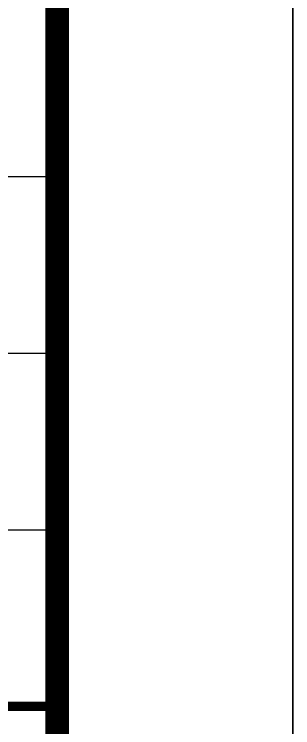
# Model space of a CAD drawing. Extents: x 498328 to 716449, y -893371 to -467753.
# Drawn here: x 609545 to 610727, y -883459 to -880431 of the extents above; entities that cross this region are included whole.
import ezdxf

# ---------------------------------------------------------------- set-up
doc = ezdxf.new("R2010")
doc.units = 0
doc.header["$LTSCALE"] = 1000
doc.layers.get('0').update_dxf_attribs({"linetype": 'CONTINUOUS'})
doc.layers.add('PUB_TITLE', color=4, linetype='CONTINUOUS')
doc.layers.add('通用-图框C-SHET', color=141, linetype='CONTINUOUS')
doc.layers.add('yichutu', color=7, linetype='CONTINUOUS', true_color=0xffffff, plot=False)

# ---------------------------------------------------------------- blocks, each defined once
blk = doc.blocks.new('yct-841-594-84100-59400-100-1000.0')
at = {"layer": 'yichutu', "color": 7, "true_color": 0xffffff}
blk.add_lwpolyline([(0, 0), (0, 59400), (84100, 59400), (84100, 0)], close=True, dxfattribs=at)
blk = doc.blocks.new('图框1')
at = {"layer": '通用-图框C-SHET'}
for p, q in [((704539.4, -232856), (709539.4, -232856)), ((704539.4, -233606), (709539.4, -233606)), ((704539.4, -234356), (709539.4, -234356))]:
    blk.add_line(p, q, dxfattribs=at)
at = {"layer": '通用-图框C-SHET', "const_width": 40}
blk.add_lwpolyline([(704539.4, -235106), (709539.4, -235106)], dxfattribs=at)

msp = doc.modelspace()

# ---------------------------------------------------------------- linework, layer by layer
at = {"layer": 'PUB_TITLE'}
msp.add_lwpolyline([(526627.4, -893370.7), (610727.4, -893370.7), (610727.4, -833970.7), (526627.4, -833970.7)], close=True, dxfattribs=at)
at = {"layer": 'PUB_TITLE', "const_width": 100}
msp.add_lwpolyline([(529127.4, -892370.7), (609727.4, -892370.7), (609727.4, -834970.7), (529127.4, -834970.7)], close=True, dxfattribs=at)

# ---------------------------------------------------------------- block references
at = {"color": 1, "lineweight": 13}
msp.add_blockref('图框1', (-99812.1, -648263.1), dxfattribs=at)
at = {"layer": 'yichutu'}
msp.add_blockref('yct-841-594-84100-59400-100-1000.0', (526627.4, -893370.7), dxfattribs=at)

doc.saveas('drawing.dxf')
